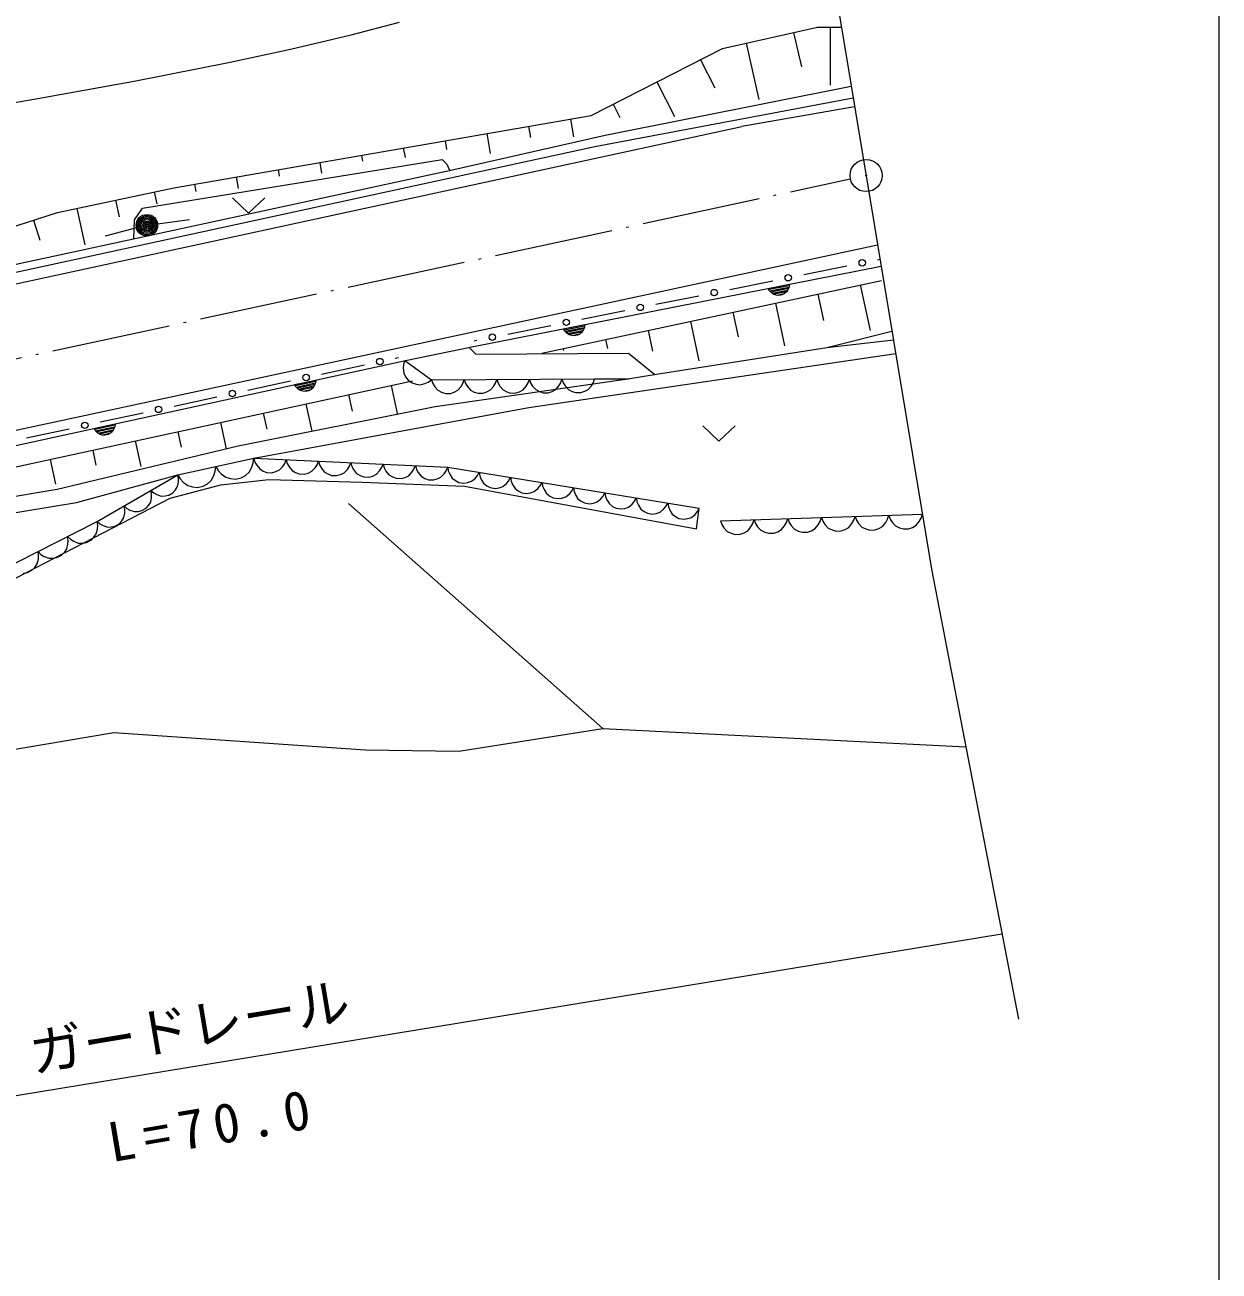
# Model space of a CAD drawing. Units: millimetres, scale not verified. Extents: x 40000 to 680000, y 20000 to 380000.
# Drawn here: x 523613 to 579000, y 253539 to 311347 of the extents above; entities that cross this region are included whole.
import ezdxf
from ezdxf.enums import TextEntityAlignment as Align

# ---------------------------------------------------------------- set-up
doc = ezdxf.new("R2010")
doc.units = ezdxf.units.MM
doc.header["$LTSCALE"] = 1000
doc.linetypes.add('USER3', pattern=[7.000001, 5.508197, -0.688525, 0.114754, -0.688525])
doc.layers.add('S-SUV', color=7, linetype='Continuous', lineweight=13)
doc.styles.add('ＭＳ ゴシック', font='')
doc.styles.get('ＭＳ ゴシック').set_extended_font_data('MS Gothic')

msp = doc.modelspace()

# ---------------------------------------------------------------- linework, layer by layer
at = {"layer": 'S-SUV'}
for p, q in [((579000, 20000), (579000, 370000)), ((560085, 319667), (565662, 286106)), ((538740, 310889), (540982, 311478)), ((555963, 310253), (560370, 311246)), ((560370, 311246), (561484, 311246)), ((560960, 311246), (560960, 308557)), ((535937, 310226), (538740, 310889)), ((557065, 310501), (557653, 307891)), ((559268, 310998), (559628, 309401)), ((533127, 309622), (535937, 310226)), ((549880, 307149), (555963, 310253)), ((528754, 308761), (533127, 309622)), ((554949, 309735), (555612, 308436)), ((524375, 307961), (528754, 308761)), ((552921, 308701), (553737, 307102)), ((550519, 306228), (561940, 308502)), ((520009, 307221), (524375, 307961)), ((550046, 305705), (562030, 307963)), ((550893, 307666), (551209, 307048)), ((562098, 307551), (556868, 306628)), ((530512, 303797), (549880, 307149)), ((548911, 306981), (549053, 306159)), ((365472, 265211), (556868, 306628)), ((546974, 306646), (547065, 306121)), ((543101, 305976), (543171, 305573)), ((543499, 304647), (550519, 306228)), ((545038, 306311), (545198, 305383)), ((365378, 265625), (550046, 305705)), ((539228, 305305), (539276, 305023)), ((541164, 305641), (541242, 305194)), ((529060, 302845), (542965, 305110)), ((537291, 304970), (537376, 304476)), ((542965, 305110), (543184, 304891)), ((543184, 304891), (543313, 304606)), ((524641, 300557), (543499, 304647)), ((533417, 304300), (533511, 303758)), ((535354, 304635), (535408, 304324)), ((525128, 302647), (530512, 303797)), ((529615, 303605), (529732, 303055)), ((531481, 303965), (531540, 303625)), ((527820, 303222), (527987, 302443)), ((533236, 303325), (533986, 302616)), ((533986, 302616), (534736, 303325)), ((520658, 301219), (525128, 302647)), ((526025, 302838), (526388, 301140)), ((528695, 302310), (529060, 302845)), ((524010, 302290), (524308, 301358)), ((528787, 301927), (527338, 301541)), ((528670, 301431), (528695, 302310)), ((529766, 302122), (531253, 302321)), ((367126, 258972), (563162, 301149)), ((476843, 290217), (524641, 300557)), ((544343, 296410), (563327, 300157)), ((559738, 299765), (561728, 300164)), ((563169, 300454), (563274, 300475)), ((547593, 296113), (563343, 299497)), ((556306, 299075), (558297, 299475)), ((558090, 299124), (559071, 299317)), ((558149, 299018), (558090, 299124)), ((559059, 299251), (558127, 299067)), ((558227, 298934), (558149, 299018)), ((558164, 299011), (559047, 299185)), ((559022, 299116), (558215, 298957)), ((558344, 298845), (558227, 298934)), ((558271, 298905), (558985, 299045)), ((558938, 298972), (558345, 298855)), ((558472, 298817), (558837, 298889)), ((558846, 298883), (558738, 298823)), ((558943, 298963), (558846, 298883)), ((559017, 299090), (558943, 298963)), ((559054, 299197), (559017, 299090)), ((559071, 299317), (559054, 299197)), ((562359, 299286), (562814, 297168)), ((552875, 298386), (554865, 298786)), ((558464, 298807), (558344, 298845)), ((558421, 298440), (558846, 296466)), ((558586, 298793), (558464, 298807)), ((558738, 298823), (558586, 298793)), ((560390, 298863), (560654, 297635)), ((549444, 297697), (551434, 298096)), ((556453, 298017), (556698, 296876)), ((546012, 297007), (548002, 297407)), ((548599, 297250), (549580, 297444)), ((548658, 297144), (548599, 297250)), ((549567, 297378), (548635, 297194)), ((548735, 297060), (548658, 297144)), ((548672, 297137), (549555, 297311)), ((549530, 297243), (548723, 297084)), ((548779, 297031), (549493, 297172)), ((549525, 297216), (549451, 297090)), ((549563, 297323), (549525, 297216)), ((549580, 297444), (549563, 297323)), ((552515, 297171), (552720, 296218)), ((554484, 297594), (554877, 295764)), ((560811, 296387), (563829, 297134)), ((544466, 296697), (544571, 296718)), ((548852, 296971), (548735, 297060)), ((548972, 296934), (548852, 296971)), ((549446, 297099), (548853, 296982)), ((549094, 296920), (548972, 296934)), ((548980, 296943), (549346, 297015)), ((549247, 296950), (549094, 296920)), ((549355, 297009), (549247, 296950)), ((549451, 297090), (549355, 297009)), ((550546, 296747), (550634, 296342)), ((560811, 296387), (563894, 296746)), ((541266, 295780), (544343, 296410)), ((544533, 296068), (544217, 296384)), ((544533, 296068), (551614, 296113)), ((546984, 293594), (564000, 296106)), ((548578, 296324), (548595, 296243)), ((551614, 296113), (552836, 295128)), ((552999, 295154), (560811, 296387)), ((494731, 285634), (541266, 295780)), ((537372, 295146), (539356, 295575)), ((540793, 295886), (540943, 295918)), ((541173, 295596), (541161, 295422)), ((541161, 295422), (541185, 295198)), ((541229, 295773), (541173, 295596)), ((541229, 295773), (542472, 294884)), ((517856, 289687), (541585, 294840)), ((533951, 294407), (535935, 294836)), ((536124, 294659), (537101, 294872)), ((537101, 294872), (537087, 294751)), ((541185, 295198), (541268, 295026)), ((541268, 295026), (541381, 294875)), ((541381, 294875), (541574, 294737)), ((542321, 294777), (542472, 294884)), ((542472, 294884), (550036, 294932)), ((542472, 294884), (542530, 294711)), ((542644, 293645), (551583, 294926)), ((543926, 294719), (543985, 294894)), ((543985, 294894), (544043, 294720)), ((545439, 294729), (545498, 294903)), ((545498, 294903), (545556, 294730)), ((546951, 294738), (547011, 294913)), ((547011, 294913), (547069, 294739)), ((548464, 294748), (548523, 294922)), ((548523, 294922), (548581, 294748)), ((549977, 294757), (550036, 294932)), ((550036, 294932), (551625, 294932)), ((551583, 294926), (552999, 295154)), ((536185, 294555), (536124, 294659)), ((537090, 294806), (536162, 294603)), ((536265, 294472), (536185, 294555)), ((536200, 294548), (537079, 294739)), ((537056, 294670), (536252, 294495)), ((536383, 294386), (536265, 294472)), ((536309, 294444), (537020, 294599)), ((536504, 294350), (536383, 294386)), ((536975, 294525), (536384, 294396)), ((536627, 294339), (536504, 294350)), ((536512, 294360), (536876, 294439)), ((536778, 294372), (536627, 294339)), ((536885, 294434), (536778, 294372)), ((536979, 294516), (536885, 294434)), ((537051, 294644), (536979, 294516)), ((537087, 294751), (537051, 294644)), ((540596, 294625), (540880, 293320)), ((541574, 294737), (541753, 294679)), ((541753, 294679), (541943, 294656)), ((541943, 294656), (542162, 294707)), ((542162, 294707), (542321, 294777)), ((542530, 294711), (542622, 294564)), ((542622, 294564), (542770, 294398)), ((542770, 294398), (542937, 294309)), ((542937, 294309), (543116, 294253)), ((543116, 294253), (543350, 294254)), ((543350, 294254), (543527, 294312)), ((543527, 294312), (543693, 294404)), ((543693, 294404), (543840, 294571)), ((543840, 294571), (543926, 294719)), ((544043, 294720), (544135, 294573)), ((544135, 294573), (544283, 294408)), ((544283, 294408), (544450, 294318)), ((544450, 294318), (544628, 294262)), ((544628, 294262), (544863, 294264)), ((544863, 294264), (545040, 294322)), ((545040, 294322), (545206, 294413)), ((545206, 294413), (545352, 294581)), ((545352, 294581), (545439, 294729)), ((545556, 294730), (545647, 294583)), ((545647, 294583), (545796, 294417)), ((545796, 294417), (545963, 294327)), ((545963, 294327), (546141, 294272)), ((546141, 294272), (546376, 294273)), ((546376, 294273), (546553, 294331)), ((546553, 294331), (546719, 294423)), ((546719, 294423), (546865, 294590)), ((546865, 294590), (546951, 294738)), ((547069, 294739), (547160, 294592)), ((547160, 294592), (547309, 294427)), ((547309, 294427), (547476, 294337)), ((547476, 294337), (547654, 294281)), ((547654, 294281), (547888, 294283)), ((547888, 294283), (548066, 294341)), ((548066, 294341), (548232, 294432)), ((548232, 294432), (548378, 294600)), ((548378, 294600), (548464, 294748)), ((548581, 294748), (548673, 294602)), ((548673, 294602), (548822, 294436)), ((548822, 294436), (548989, 294346)), ((548989, 294346), (549167, 294291)), ((549167, 294291), (549401, 294292)), ((549401, 294292), (549578, 294350)), ((549578, 294350), (549744, 294442)), ((549744, 294442), (549891, 294609)), ((549891, 294609), (549977, 294757)), ((530530, 293667), (532514, 294096)), ((536642, 293766), (536916, 292501)), ((538619, 294196), (538786, 293424)), ((527109, 292927), (529093, 293356)), ((533507, 291818), (542644, 293645)), ((534232, 291245), (546984, 293594)), ((534664, 293337), (534826, 292590)), ((523688, 292188), (525672, 292617)), ((526817, 292630), (527794, 292843)), ((526878, 292526), (526817, 292630)), ((527783, 292777), (526855, 292574)), ((526958, 292443), (526878, 292526)), ((526893, 292518), (527772, 292710)), ((527749, 292641), (526945, 292466)), ((527002, 292414), (527713, 292569)), ((527744, 292615), (527672, 292486)), ((527780, 292722), (527744, 292615)), ((527794, 292843), (527780, 292722)), ((532687, 292907), (532953, 291682)), ((555055, 292742), (555805, 292034)), ((555805, 292034), (556555, 292742)), ((527076, 292356), (526958, 292443)), ((527197, 292321), (527076, 292356)), ((527668, 292496), (527077, 292367)), ((527319, 292310), (527197, 292321)), ((527205, 292331), (527569, 292410)), ((527471, 292343), (527319, 292310)), ((527578, 292404), (527471, 292343)), ((527672, 292486), (527578, 292404)), ((528732, 292049), (528989, 290863)), ((530709, 292478), (530866, 291755)), ((525101, 289808), (533507, 291818)), ((526755, 291619), (526906, 290920)), ((524777, 291190), (525026, 290044)), ((530704, 290472), (534232, 291245)), ((532442, 290640), (532468, 290859)), ((532468, 290859), (532579, 290670)), ((534013, 290600), (534142, 290832)), ((534142, 290832), (534206, 291026)), ((534206, 291026), (534232, 291245)), ((534232, 291245), (543224, 290838)), ((534232, 291245), (534281, 291070)), ((534281, 291070), (534364, 290920)), ((534364, 290920), (534503, 290748)), ((535417, 290707), (535570, 290865)), ((535570, 290865), (535663, 291007)), ((535663, 291007), (535731, 291177)), ((535731, 291177), (535779, 291002)), ((535779, 291002), (535863, 290852)), ((535863, 290852), (536001, 290681)), ((536916, 290639), (537069, 290797)), ((537069, 290797), (537162, 290940)), ((537162, 290940), (537230, 291109)), ((537230, 291109), (537278, 290934)), ((537278, 290934), (537361, 290784)), ((537361, 290784), (537500, 290613)), ((538568, 290730), (538661, 290872)), ((538661, 290872), (538728, 291042)), ((538728, 291042), (538777, 290867)), ((538777, 290867), (538860, 290716)), ((540066, 290662), (540159, 290804)), ((540159, 290804), (540227, 290974)), ((540227, 290974), (540275, 290799)), ((540275, 290799), (540359, 290649)), ((541658, 290736), (541726, 290906)), ((541726, 290906), (541774, 290731)), ((543157, 290669), (543224, 290838)), ((543224, 290838), (554891, 288928)), ((543224, 290838), (543251, 290662)), ((526001, 289193), (530704, 290472)), ((526964, 288318), (530704, 290472)), ((530736, 290300), (530704, 290472)), ((530704, 290472), (530814, 290284)), ((530735, 290138), (530736, 290300)), ((530814, 290284), (530958, 290135)), ((532078, 290066), (532249, 290214)), ((532249, 290214), (532378, 290446)), ((532378, 290446), (532442, 290640)), ((532579, 290670), (532722, 290521)), ((532702, 290015), (534927, 290262)), ((532722, 290521), (532937, 290365)), ((532937, 290365), (533154, 290302)), ((533154, 290302), (533376, 290281)), ((533376, 290281), (533649, 290341)), ((533649, 290341), (533842, 290452)), ((533842, 290452), (534013, 290600)), ((534503, 290748), (534663, 290651)), ((534663, 290651), (534837, 290587)), ((534837, 290587), (535069, 290576)), ((534927, 290262), (539252, 290138)), ((535069, 290576), (535248, 290624)), ((535248, 290624), (535417, 290707)), ((536001, 290681), (536162, 290583)), ((536162, 290583), (536336, 290519)), ((536336, 290519), (536568, 290508)), ((536568, 290508), (536747, 290557)), ((536747, 290557), (536916, 290639)), ((537500, 290613), (537661, 290515)), ((537661, 290515), (537834, 290451)), ((537834, 290451), (538067, 290441)), ((538067, 290441), (538245, 290489)), ((538245, 290489), (538414, 290571)), ((538414, 290571), (538568, 290730)), ((538860, 290716), (538999, 290545)), ((538999, 290545), (539159, 290448)), ((539159, 290448), (539333, 290383)), ((539333, 290383), (539565, 290373)), ((539565, 290373), (539744, 290421)), ((539744, 290421), (539913, 290504)), ((539913, 290504), (540066, 290662)), ((540359, 290649), (540497, 290477)), ((540497, 290477), (540658, 290380)), ((540658, 290380), (540832, 290316)), ((540832, 290316), (541064, 290305)), ((541064, 290305), (541243, 290353)), ((541243, 290353), (541412, 290436)), ((541412, 290436), (541565, 290594)), ((541565, 290594), (541658, 290736)), ((541774, 290731), (541857, 290581)), ((541857, 290581), (541996, 290410)), ((541996, 290410), (542157, 290312)), ((542157, 290312), (542330, 290248)), ((542330, 290248), (542563, 290237)), ((542563, 290237), (542741, 290286)), ((542741, 290286), (542910, 290368)), ((542910, 290368), (543064, 290526)), ((543064, 290526), (543157, 290669)), ((543251, 290662), (543316, 290505)), ((543316, 290505), (543432, 290321)), ((543432, 290321), (543578, 290208)), ((543578, 290208), (543740, 290125)), ((544321, 290176), (544490, 290313)), ((544490, 290313), (544597, 290441)), ((544597, 290441), (544683, 290599)), ((544683, 290599), (544710, 290423)), ((544710, 290423), (544774, 290266)), ((544774, 290266), (544890, 290083)), ((545948, 290074), (546055, 290203)), ((546055, 290203), (546141, 290361)), ((546141, 290361), (546168, 290184)), ((505000, 286427), (525101, 289808)), ((529490, 289582), (529457, 289754)), ((529457, 289754), (529586, 289638)), ((529586, 289638), (529731, 289559)), ((530285, 289534), (530479, 289645)), ((530354, 289397), (532702, 290015)), ((530479, 289645), (530598, 289777)), ((530598, 289777), (530692, 289930)), ((530692, 289930), (530735, 290138)), ((530958, 290135), (531172, 289979)), ((531172, 289979), (531390, 289915)), ((531390, 289915), (531611, 289895)), ((531611, 289895), (531885, 289954)), ((531885, 289954), (532078, 290066)), ((539252, 290138), (544009, 289953)), ((543740, 290125), (543966, 290088)), ((543966, 290088), (544146, 290115)), ((544009, 289953), (554760, 287976)), ((544146, 290115), (544321, 290176)), ((544890, 290083), (545036, 289969)), ((545036, 289969), (545198, 289886)), ((545198, 289886), (545424, 289849)), ((545424, 289849), (545605, 289876)), ((545605, 289876), (545779, 289937)), ((545779, 289937), (545948, 290074)), ((546168, 290184), (546232, 290027)), ((546232, 290027), (546348, 289844)), ((546348, 289844), (546494, 289730)), ((546494, 289730), (546657, 289647)), ((546657, 289647), (546883, 289610)), ((546883, 289610), (547063, 289637)), ((547063, 289637), (547238, 289698)), ((547238, 289698), (547406, 289835)), ((547406, 289835), (547513, 289964)), ((547513, 289964), (547599, 290122)), ((547599, 290122), (547626, 289945)), ((547626, 289945), (547691, 289789)), ((547691, 289789), (547806, 289605)), ((548865, 289596), (548972, 289725)), ((548972, 289725), (549057, 289883)), ((549057, 289883), (549085, 289706)), ((549085, 289706), (549149, 289550)), ((550430, 289486), (550516, 289644)), ((550516, 289644), (550543, 289468)), ((505322, 285779), (526001, 289193)), ((506593, 277088), (530354, 289397)), ((529232, 288927), (529352, 289058)), ((529352, 289058), (529446, 289212)), ((529446, 289212), (529488, 289419)), ((529488, 289419), (529490, 289582)), ((529731, 289559), (529932, 289492)), ((529932, 289492), (530112, 289497)), ((530112, 289497), (530285, 289534)), ((538617, 289150), (550419, 278707)), ((547806, 289605), (547953, 289491)), ((547953, 289491), (548115, 289408)), ((548115, 289408), (548341, 289371)), ((548341, 289371), (548521, 289398)), ((548521, 289398), (548696, 289459)), ((548696, 289459), (548865, 289596)), ((549149, 289550), (549265, 289366)), ((549265, 289366), (549411, 289252)), ((549411, 289252), (549573, 289170)), ((549573, 289170), (549799, 289133)), ((549799, 289133), (549980, 289159)), ((549980, 289159), (550154, 289220)), ((550154, 289220), (550323, 289358)), ((550323, 289358), (550430, 289486)), ((550543, 289468), (550607, 289311)), ((550607, 289311), (550723, 289127)), ((550723, 289127), (550869, 289014)), ((551613, 288982), (551781, 289119)), ((551781, 289119), (551888, 289247)), ((551888, 289247), (551974, 289405)), ((551974, 289405), (552001, 289229)), ((552001, 289229), (552065, 289072)), ((552065, 289072), (552181, 288889)), ((553347, 289008), (553432, 289167)), ((553432, 289167), (553460, 288990)), ((528105, 288340), (528199, 288494)), ((528199, 288494), (528242, 288701)), ((528243, 288864), (528211, 289036)), ((528211, 289036), (528340, 288920)), ((528242, 288701), (528243, 288864)), ((528340, 288920), (528485, 288841)), ((528485, 288841), (528685, 288774)), ((528685, 288774), (528865, 288778)), ((528865, 288778), (529039, 288816)), ((529039, 288816), (529232, 288927)), ((550869, 289014), (551032, 288931)), ((551032, 288931), (551258, 288894)), ((551258, 288894), (551438, 288920)), ((551438, 288920), (551613, 288982)), ((552181, 288889), (552327, 288775)), ((552327, 288775), (552490, 288692)), ((552490, 288692), (552716, 288655)), ((552716, 288655), (552896, 288682)), ((552896, 288682), (553071, 288743)), ((553071, 288743), (553239, 288880)), ((553239, 288880), (553347, 289008)), ((553460, 288990), (553524, 288833)), ((553524, 288833), (553640, 288650)), ((553640, 288650), (553786, 288536)), ((553786, 288536), (553948, 288453)), ((554355, 288443), (554529, 288504)), ((554529, 288504), (554698, 288641)), ((554698, 288641), (554805, 288770)), ((554760, 287976), (554891, 288928)), ((554805, 288770), (554891, 288928)), ((555869, 288346), (565239, 288650)), ((560497, 288317), (560554, 288498)), ((560554, 288498), (560618, 288321)), ((562059, 288367), (562116, 288549)), ((562116, 288549), (562180, 288371)), ((563621, 288418), (563677, 288600)), ((563677, 288600), (563742, 288422)), ((565097, 288314), (565182, 288469)), ((565182, 288469), (565239, 288650)), ((506403, 277819), (526964, 288318)), ((526922, 287739), (526979, 287958)), ((526990, 288132), (526964, 288318)), ((526964, 288318), (527093, 288202)), ((526979, 287958), (526990, 288132)), ((527093, 288202), (527238, 288123)), ((527238, 288123), (527439, 288056)), ((527439, 288056), (527619, 288060)), ((527619, 288060), (527792, 288098)), ((527792, 288098), (527986, 288209)), ((527986, 288209), (528105, 288340)), ((553948, 288453), (554174, 288416)), ((554174, 288416), (554355, 288443)), ((555869, 288346), (555933, 288169)), ((555933, 288169), (556032, 288019)), ((556032, 288019), (556190, 287853)), ((557143, 287883), (557289, 288060)), ((557289, 288060), (557374, 288215)), ((557374, 288215), (557431, 288397)), ((557431, 288397), (557495, 288219)), ((557495, 288219), (557594, 288070)), ((557594, 288070), (557752, 287903)), ((557752, 287903), (557926, 287815)), ((558535, 287835), (558704, 287934)), ((558704, 287934), (558851, 288111)), ((558851, 288111), (558936, 288266)), ((558936, 288266), (558992, 288448)), ((558992, 288448), (559057, 288270)), ((559057, 288270), (559155, 288121)), ((559155, 288121), (559313, 287954)), ((559313, 287954), (559488, 287866)), ((559915, 287821), (560097, 287886)), ((560097, 287886), (560266, 287985)), ((560266, 287985), (560412, 288162)), ((560412, 288162), (560497, 288317)), ((560618, 288321), (560717, 288171)), ((560717, 288171), (560875, 288005)), ((560875, 288005), (561050, 287917)), ((561050, 287917), (561235, 287864)), ((561477, 287872), (561659, 287936)), ((561659, 287936), (561827, 288036)), ((561827, 288036), (561974, 288212)), ((561974, 288212), (562059, 288367)), ((562180, 288371), (562279, 288222)), ((562279, 288222), (562436, 288055)), ((562436, 288055), (562611, 287967)), ((562611, 287967), (562797, 287915)), ((562797, 287915), (563039, 287922)), ((563039, 287922), (563220, 287987)), ((563220, 287987), (563389, 288086)), ((563389, 288086), (563536, 288263)), ((563536, 288263), (563621, 288418)), ((563742, 288422), (563840, 288273)), ((563840, 288273), (563998, 288106)), ((563998, 288106), (564173, 288018)), ((564173, 288018), (564358, 287965)), ((564358, 287965), (564600, 287973)), ((564600, 287973), (564782, 288038)), ((564782, 288038), (564951, 288137)), ((564951, 288137), (565097, 288314)), ((525619, 287432), (525593, 287618)), ((525593, 287618), (525725, 287487)), ((525608, 287259), (525619, 287432)), ((525725, 287487), (525876, 287395)), ((525876, 287395), (526086, 287313)), ((526086, 287313), (526279, 287307)), ((526279, 287307), (526466, 287338)), ((526466, 287338), (526679, 287447)), ((526679, 287447), (526814, 287580)), ((526814, 287580), (526922, 287739)), ((556190, 287853), (556365, 287764)), ((556365, 287764), (556550, 287712)), ((556550, 287712), (556792, 287720)), ((556792, 287720), (556974, 287784)), ((556974, 287784), (557143, 287883)), ((557926, 287815), (558112, 287763)), ((558112, 287763), (558354, 287770)), ((558354, 287770), (558535, 287835)), ((559488, 287866), (559673, 287813)), ((559673, 287813), (559915, 287821)), ((561235, 287864), (561477, 287872)), ((524248, 286732), (524223, 286918)), ((524223, 286918), (524354, 286787)), ((524238, 286559), (524248, 286732)), ((524354, 286787), (524505, 286695)), ((525096, 286638), (525308, 286747)), ((525308, 286747), (525443, 286880)), ((525443, 286880), (525552, 287040)), ((525552, 287040), (525608, 287259)), ((523937, 286047), (524072, 286180)), ((524072, 286180), (524181, 286340)), ((524181, 286340), (524238, 286559)), ((524505, 286695), (524716, 286613)), ((524716, 286613), (524908, 286607)), ((524908, 286607), (525096, 286638)), ((523538, 285907), (523725, 285938)), ((523725, 285938), (523937, 286047)), ((565662, 286106), (569690, 265223)), ((543739, 277657), (550419, 278707)), ((550419, 278707), (567254, 277851)), ((509240, 275377), (527736, 278522)), ((527736, 278522), (539414, 277719)), ((539414, 277719), (543739, 277657)), ((500005, 257875), (568926, 269187))]:
    msp.add_line(p, q, dxfattribs=at)
at = {"layer": 'S-SUV', "linetype": 'USER3'}
msp.add_line((367531, 262297), (561895, 304203), dxfattribs=at)
at = {"layer": 'S-SUV'}
for centre, radius in [((562628, 304361), 746), ((562628, 304361), 22.5), ((529270, 302056), 498), ((529270, 302056), 440), ((529270, 302056), 382), ((529270, 302056), 322), ((529270, 302056), 265), ((529270, 302056), 195), ((529270, 302056), 135), ((529270, 302056), 77.5), ((529270, 302056), 15), ((562449, 300309), 149), ((559017, 299620), 149), ((555586, 298930), 149), ((552154, 298241), 149), ((548723, 297552), 149), ((545291, 296863), 149), ((540074, 295731), 149), ((536654, 294991), 149), ((533233, 294251), 149), ((529812, 293512), 149), ((526391, 292772), 149)]:
    msp.add_circle(centre, radius, dxfattribs=at)

# ---------------------------------------------------------------- texts
at = {"layer": 'S-SUV', "style": 'ＭＳ ゴシック'}
msp.add_text('ガードレール', height=1833, rotation=9.5, dxfattribs=at).set_placement((524088, 262194), align=Align.BOTTOM_LEFT)
at = {"layer": 'S-SUV', "insert": (527635, 258560), "char_height": 1833, "attachment_point": 7, "rotation": 9.6, "style": 'ＭＳ ゴシック'}
msp.add_mtext('\\T1.32;L=70.0', dxfattribs=at)

doc.saveas('drawing.dxf')
